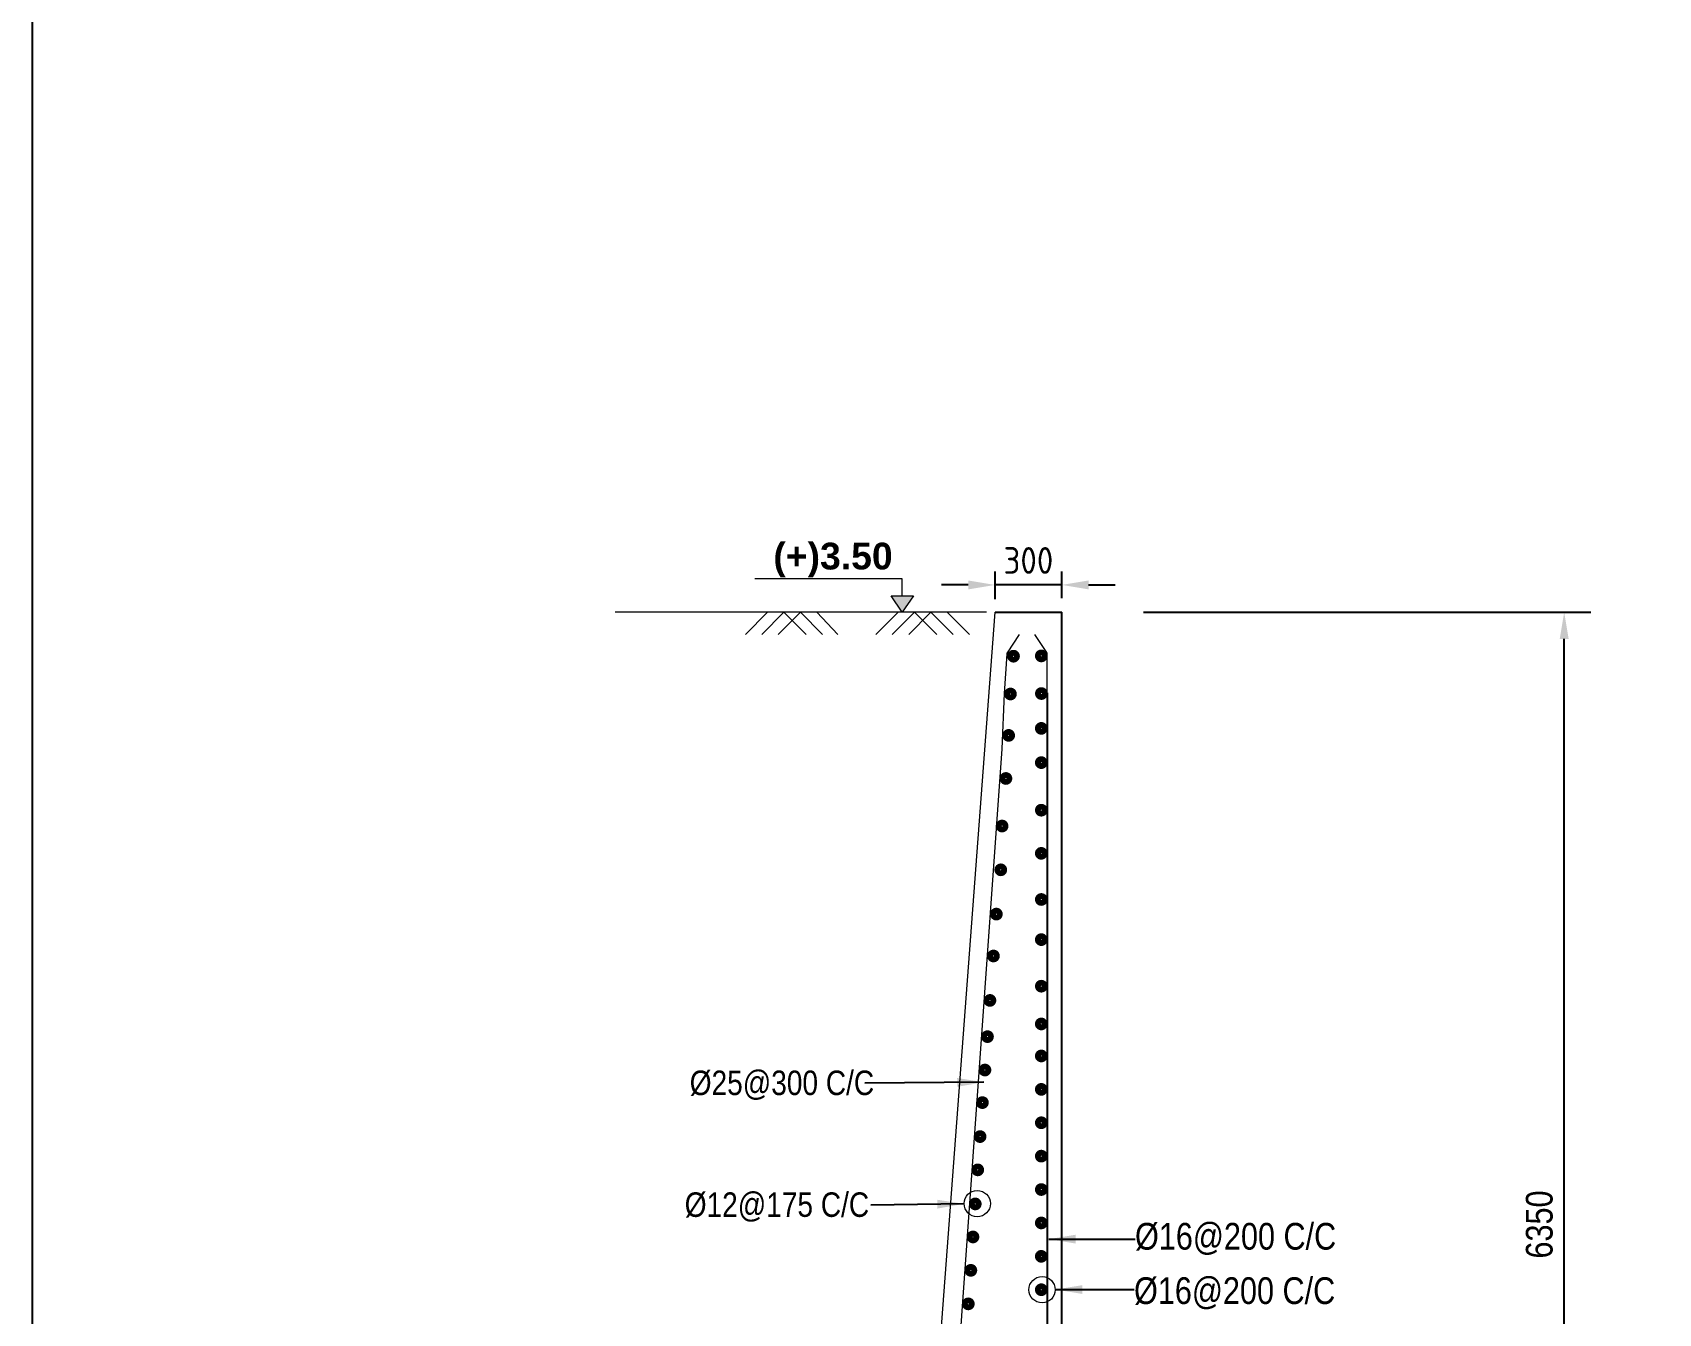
# Model space of a CAD drawing. Extents: x -119161 to 3778985, y -718511 to -30958.
# Drawn here: x 3150937 to 3158239, y -262143 to -256390 of the extents above; entities that cross this region are included whole.
import ezdxf

# ---------------------------------------------------------------- set-up
doc = ezdxf.new("R2010")
doc.units = 0
doc.header["$MEASUREMENT"] = 0
doc.layers.get('DEFPOINTS').update_dxf_attribs({"linetype": 'CONTINUOUS'})
for name, color, linetype, lineweight in [('Dim', 7, 'CONTINUOUS', 9), ('HATCH', 252, 'CONTINUOUS', 5), ('ROD', 1, 'CONTINUOUS', 30)]:
    doc.layers.add(name, color=color, linetype=linetype, lineweight=lineweight)
for name, color, linetype in [('LINE', 7, 'CONTINUOUS'), ('REINF.', 1, 'CONTINUOUS'), ('TXT', 7, 'CONTINUOUS')]:
    doc.layers.add(name, color=color, linetype=linetype)
doc.styles.add('ARIAL', font='ARIALN.TTF')
doc.styles.add('DIM', font='isocp3.shx')
doc.dimstyles.new('dim_60', dxfattribs={"dimtxt": 120, "dimasz": 120, "dimexe": 60, "dimexo": 60, "dimgap": 50, "dimtad": 1, "dimdec": 0, "dimzin": 0, "dimdsep": 46, "dimtxsty": 'DIM', "dimcen": 0.09, "dimclrd": 5, "dimclre": 5, "dimclrt": 7, "dimadec": 0, "dimazin": 0, "dimtfac": 1, "dimtdec": 0, "dimtmove": 0, "dimatfit": 3, "dimfxl": 1, "dimtolj": 1, "dimtzin": 0, "dimarcsym": 0})

# ---------------------------------------------------------------- blocks, each defined once
blk = doc.blocks.new('*D207')
at = {"layer": 'DEFPOINTS', "color": 0, "lineweight": -2, "ltscale": 50}
for p in [(3155259.1, -258870.8), (3155259.1, -258994.9), (3155559.1, -258990.4)]:
    blk.add_point(p, dxfattribs=at)
at = {"layer": 'Dim', "color": 5, "lineweight": -2, "ltscale": 50}
for p, q in [((3155259.1, -258934.9), (3155259.1, -258810.8)), ((3155559.1, -258930.4), (3155559.1, -258810.8)), ((3155139.1, -258870.8), (3155019.1, -258870.8)), ((3155559.1, -258870.8), (3155259.1, -258870.8)), ((3155679.1, -258870.8), (3155799.1, -258870.8))]:
    blk.add_line(p, q, dxfattribs=at)
for points in [[(3155139.1, -258850.8), (3155139.1, -258890.8), (3155259.1, -258870.8)], [(3155679.1, -258850.8), (3155679.1, -258890.8), (3155559.1, -258870.8)]]:
    blk.add_solid(points, dxfattribs=at)
at = {"layer": 'Dim', "color": 7, "ltscale": 50, "insert": (3155409.1, -258760.8), "char_height": 120, "attachment_point": 5, "style": 'DIM'}
blk.add_mtext('\\A1;300', dxfattribs=at)
blk = doc.blocks.new('*D210')
at = {"layer": 'DEFPOINTS', "color": 0, "lineweight": -2, "ltscale": 500}
for p in [(3155865.7, -258993.2), (3157815.2, -258993.2), (3157365.7, -264493.6)]:
    blk.add_point(p, dxfattribs=at)
at = {"layer": 'Dim', "color": 5, "lineweight": -2, "ltscale": 500}
for p, q in [((3155925.7, -258993.2), (3157935.2, -258993.2)), ((3157815.2, -264373.6), (3157815.2, -259113.2)), ((3157425.7, -264493.6), (3157935.2, -264493.6))]:
    blk.add_line(p, q, dxfattribs=at)
for points in [[(3157795.2, -259113.2), (3157835.2, -259113.2), (3157815.2, -258993.2)], [(3157795.2, -264373.6), (3157835.2, -264373.6), (3157815.2, -264493.6)]]:
    blk.add_solid(points, dxfattribs=at)
at = {"layer": 'Dim', "color": 7, "ltscale": 500, "insert": (3157704, -261743.4), "char_height": 120, "attachment_point": 5, "rotation": 90, "style": 'ARIAL'}
blk.add_mtext('\\A1;6350', dxfattribs=at)

msp = doc.modelspace()

# ---------------------------------------------------------------- hatches: boundary and pattern name
at = {"layer": 'Dim', "ltscale": 500}
h = msp.add_hatch(color=15, dxfattribs=at)
h.dxf.hatch_style = 1
h.paths.add_polyline_path([(3154842.9, -258919.3), (3154892.6, -258919.3), (3154842.9, -258993.2)])
h.paths.add_polyline_path([(3154793.1, -258919.3), (3154842.9, -258919.3), (3154842.9, -258993.2)])

# ---------------------------------------------------------------- linework, layer by layer
at = {"layer": 'Dim', "ltscale": 50}
msp.add_line((3155215.4, -258993.2), (3153553.1, -258993.2), dxfattribs=at)
at = {"layer": 'Dim', "ltscale": 500}
msp.add_lwpolyline([(3154842.9, -258919.3), (3154842.9, -258843.4), (3154180.3, -258843.4)], dxfattribs=at)
msp.add_lwpolyline([(3154842.9, -258993.2), (3154793.1, -258919.3), (3154892.6, -258919.3)], close=True, dxfattribs=at)
at = {"layer": 'Dim'}
for centre in [(3155179.6, -261649.5), (3155470.3, -262036.4)]:
    msp.add_circle(centre, 59.1, dxfattribs=at)
at = {"layer": 'HATCH', "color": 8, "lineweight": 15}
msp.add_line((3155220.7, -258993.2), (3154108.9, -258993.2), dxfattribs=at)
at = {"layer": 'HATCH', "lineweight": 15}
for points in [[(3154237.8, -258993.2), (3154137.9, -259093.1)], [(3154311.3, -258993.2), (3154211.5, -259093.1)], [(3154384.9, -258993.2), (3154285, -259093.1)], [(3154311.3, -258993.2), (3154411.2, -259093.1)], [(3154384.9, -258993.2), (3154484.7, -259093.1)], [(3154458.4, -258993.2), (3154553.1, -259093.1)], [(3154824.3, -258993.2), (3154724.4, -259093.1)], [(3154897.8, -258993.2), (3154797.9, -259093.1)], [(3154971.3, -258993.2), (3154871.5, -259093.1)], [(3154897.8, -258993.2), (3154997.7, -259093.1)], [(3154971.3, -258993.2), (3155071.2, -259093.1)], [(3155044.9, -258993.2), (3155144.7, -259093.1)]]:
    msp.add_lwpolyline(points, dxfattribs=at)
at = {"layer": 'LINE', "lineweight": 15}
msp.add_line((3154859.1, -264328.9), (3155259.1, -258993.2), dxfattribs=at)
at = {"layer": 'LINE'}
for p in [(3155259.1, -258993.2), (3155559.1, -264493.6)]:
    msp.add_line(p, (3155559.1, -258993.2), dxfattribs=at)
msp.add_lwpolyline([(3179789.1, -269108.9), (3150936.7, -269108.9), (3150936.7, -248706.2), (3179789.1, -248706.2)], close=True, dxfattribs=at)
at = {"layer": 'REINF.', "lineweight": 15}
for points in [[(3155367.9, -259092.8), (3155314.1, -259175.1, 0.128674), (3155312.1, -259180.8), (3155300.1, -259359.1), (3155289.9, -259606.8), (3154900.1, -265078.9, -0.397986), (3154875.1, -265102.5), (3154716.6, -265102.5)], [(3155494, -259355.7), (3155494, -259181.3, 0.145837), (3155492, -259174.7), (3155438.5, -259092.8)]]:
    msp.add_lwpolyline(points, format="xyb", dxfattribs=at)
at = {"layer": 'REINF.'}
msp.add_lwpolyline([(3155494, -259355.7), (3155491.7, -265076.9, 0.414214), (3155521.7, -265106.9), (3155695.7, -265106.9), (3155725.1, -265069.2)], format="xyb", dxfattribs=at)
at = {"layer": 'ROD', "const_width": 30.7}
for points in [[(3155354.8, -259187, -1), (3155329.5, -259194.6, -1)], [(3155479.5, -259185.3, -1), (3155454.5, -259193.7, -1)], [(3155341, -259356.8, -1), (3155315.7, -259364.4, -1)], [(3155479.9, -259354.4, -1), (3155454.9, -259362.8, -1)], [(3155479.5, -259510.8, -1), (3155454.5, -259519.2, -1)], [(3155333, -259542.7, -1), (3155307.7, -259550.4, -1)], [(3155479.5, -259664.7, -1), (3155454.5, -259673.1, -1)], [(3155320.7, -259736.3, -1), (3155295.4, -259743.9, -1)], [(3155479.5, -259878.3, -1), (3155454.5, -259886.7, -1)], [(3155303.5, -259949.9, -1), (3155278.2, -259957.5, -1)], [(3155479.5, -260072.2, -1), (3155454.5, -260080.5, -1)], [(3155297.7, -260146.6, -1), (3155272.5, -260154.2, -1)], [(3155479.5, -260279.4, -1), (3155454.5, -260287.8, -1)], [(3155277.9, -260345.5, -1), (3155252.6, -260353.1, -1)], [(3155479.5, -260459.8, -1), (3155454.5, -260468.2, -1)], [(3155264.7, -260533.5, -1), (3155239.5, -260541.1, -1)], [(3155479.5, -260668.8, -1), (3155454.5, -260677.2, -1)], [(3155248.9, -260733.2, -1), (3155223.6, -260740.8, -1)], [(3155479.5, -260838.5, -1), (3155454.5, -260846.8, -1)], [(3155238, -260895.8, -1), (3155212.8, -260903.4, -1)], [(3155479.5, -260982.2, -1), (3155454.5, -260990.6, -1)], [(3155226.5, -261045.8, -1), (3155201.2, -261053.4, -1)], [(3155479.5, -261132.2, -1), (3155454.5, -261140.6, -1)], [(3155215.2, -261192.1, -1), (3155190, -261199.8, -1)], [(3155479.5, -261282.2, -1), (3155454.5, -261290.6, -1)], [(3155204.8, -261344.7, -1), (3155179.5, -261352.3, -1)], [(3155479.5, -261432.2, -1), (3155454.5, -261440.6, -1)], [(3155194.2, -261494.2, -1), (3155168.9, -261501.8, -1)], [(3155183.1, -261647.2, -1), (3155157.8, -261654.8, -1)], [(3155479.5, -261582.2, -1), (3155454.5, -261590.6, -1)], [(3155172.8, -261795.6, -1), (3155147.5, -261803.2, -1)], [(3155479.5, -261732.2, -1), (3155454.5, -261740.6, -1)], [(3155479.5, -261882.2, -1), (3155454.5, -261890.6, -1)], [(3155163.2, -261945.5, -1), (3155137.9, -261953.2, -1)], [(3155479.5, -262032.2, -1), (3155454.5, -262040.6, -1)], [(3155151.8, -262096, -1), (3155126.5, -262103.7, -1)]]:
    msp.add_lwpolyline(points, format="xyb", close=True, dxfattribs=at)

# ---------------------------------------------------------------- texts
at = {"layer": 'TXT', "color": 0, "insert": (3154531.7, -258759.2), "char_height": 120, "width": 676.664, "attachment_point": 5, "style": 'ARIAL'}
msp.add_mtext('{\\fArial|b1|i0|c0|p34;\\C6;(+)3.50}', dxfattribs=at)
at = {"layer": 'TXT', "color": 0, "style": 'ARIAL'}
for s, insert, char_height, attachment_point in [('%%C25@300 C/C', (3154716.3, -261118.1), 110, 6), ('%%C12@175 C/C', (3154693.8, -261665.2), 110, 6), ('%%C16@200 C/C', (3155887.8, -261808.4), 120, 4), ('%%C16@200 C/C', (3155883.4, -262052.6), 120, 4)]:
    msp.add_mtext(s, dxfattribs=dict(at, insert=insert, char_height=char_height, attachment_point=attachment_point))

# ---------------------------------------------------------------- dimensions: what is measured, and where the dimension line sits
at = {"layer": 'Dim', "ltscale": 50}
dim = msp.add_linear_dim(base=(3155259.1, -258870.8), p1=(3155559.1, -258990.4), p2=(3155259.1, -258994.9), dimstyle='dim_60', dxfattribs=at)
dim.commit()
dim.dimension.update_dxf_attribs({"geometry": '*D207', "text_midpoint": (3155409.1, -258870.8), "dimtype": 160})
at = {"layer": 'Dim', "ltscale": 500}
dim = msp.add_linear_dim(base=(3157815.2, -258993.2), p1=(3157365.7, -264493.6), p2=(3155865.7, -258993.2), angle=90, text='6350', dimstyle='dim_60', override={"dimexe": 120, "dimtxsty": 'ARIAL', "dimfxl": 120}, dxfattribs=at)
dim.commit()
dim.dimension.update_dxf_attribs({"geometry": '*D210', "text_midpoint": (3157704, -261743.4)})

# ---------------------------------------------------------------- leaders
at = {"layer": 'LINE'}
for points in [[(3155209.3, -261104.2), (3154674, -261108.8)], [(3155120.5, -261650.6), (3154701.1, -261656)], [(3155501.1, -261809.2), (3155887.8, -261809.2)], [(3155531.3, -262035.6), (3155883.4, -262035.6)]]:
    msp.add_leader(points, dimstyle='dim_60', dxfattribs=at)

doc.saveas('drawing.dxf')
